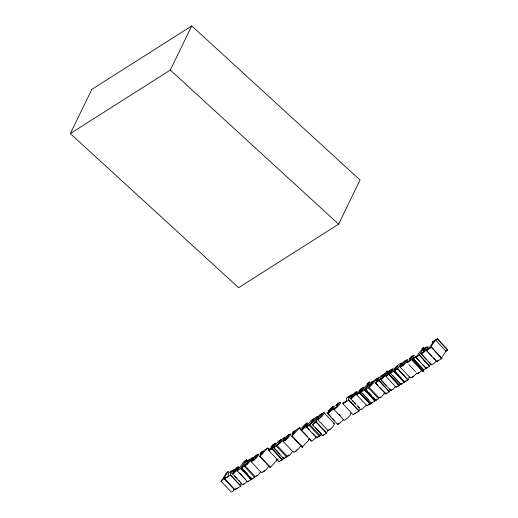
<?xml version="1.0" encoding="UTF-8"?>
<svg xmlns="http://www.w3.org/2000/svg" width="518" height="518" viewBox="0 0 518 518"><rect width="100%" height="100%" fill="white"/><g stroke="black" fill="none" stroke-linecap="round" stroke-linejoin="round"><path stroke-width="0.78" d="M316.712 436.901L312.684 440.578A4.053 0.835 -43.2 0 1 311.201 440.96L300.867 429.94L301.217 429.15L301.696 429.383L303.613 427.894L305.601 425.55L301.949 427.868L303.036 429.034M311.201 440.96L309.583 438.733M343.512 419.567L338.999 423.86A4.053 0.835 -43.2 0 1 337.522 424.242L327.188 413.222L327.538 412.432L328.017 412.665L329.927 411.175L331.915 408.831L328.27 411.15L329.357 412.315M337.522 424.242L337.529 423.75M232.608 471.322L234.045 469.412L228.451 472.973L228.27 476.275C225.803 478.761 225.893 475.362 224.657 478.807L230.445 475.129L230.607 471.82L232.757 470.603L232.608 471.322L233.696 472.481M234.117 488.772L233.799 488.966L223.465 477.946L223.776 477.745L234.991 489.827L240.779 486.149L240.941 482.841M358.042 406.604L359.129 407.77L359.065 410.929L353.179 414.756L342.838 403.729L348.633 400.051L348.795 396.743L350.945 395.525L350.796 396.244L351.884 397.41M395.033 386.946L393.117 389.245L390.928 390.643L380.432 379.506L381.883 378.36L384.913 373.938L383.333 374.941L383.767 374.307L385.347 373.303L386.842 371.095L388.707 372.688M390.766 390.527L389.711 389.037M277.907 459.272L270.169 467.586L259.835 456.559L260.716 452.473L262.891 451.087L261.687 452.253L260.813 454.597L264.199 450.259L267.735 448.012L269.366 449.753M309.9 438.953L302.162 447.261L291.828 436.24L292.702 432.154L294.878 430.769L293.68 431.934L292.806 434.272L296.186 429.94L299.728 427.693L301.359 429.435M302.162 447.261L302.557 445.933M293.479 451.631C294.127 454.169 299.903 447.487 300.693 446.037A6.074 1.256 -43.2 0 0 300.939 445.551M410.444 377.331C411.37 379.416 415.617 374.359 416.822 372.973M247.818 460.975L246.73 459.816L245.797 460.657L240.469 468.499L240.967 468.317L251.301 479.338L250.803 479.519L251.191 478.826M364.329 389.814L368.751 383.844L365.967 385.612L361.078 392.145L371.412 403.172L375.006 400.887L364.827 389.633L364.329 389.814L366.504 392.139M375.161 400.654L374.663 400.841L375.058 400.142M70.377 133.527L91.816 89.381M170.305 70.053L191.738 25.9L360.049 180.011L338.61 224.164L238.591 287.697L70.286 133.586L170.305 70.053L338.61 224.164M397.423 386.104L397.325 386.428L397.759 386.26M223.465 477.946L226.217 473.102A1.819 0.376 -43.2 0 1 227.765 471.749L228.412 471.51L223.776 477.745M234.991 489.827L235.787 488.539M342.838 403.729C344.081 400.291 343.991 403.684 346.458 401.197L346.633 397.895L352.234 394.334L350.796 396.244M440.973 358.592L445.985 351.198L447.714 349.728L437.38 338.701L432.174 342.145C435.437 339.711 428.431 349.462 426.411 350.641L436.745 361.668L441.789 358.462L431.617 347.202C428.367 349.631 435.36 339.886 437.38 338.701M404.428 381.449L404.085 382.226L394.01 371.095C395.992 365.391 401.178 363.17 394.302 371.037L404.636 382.064L408.003 379.927L397.824 368.667L397.397 368.803L401.754 362.878C397.047 365.132 393.589 369.043 390.488 373.465L400.822 384.485L404.344 382.116M251.301 479.338L247.546 481.85L237.212 470.83L243.939 461.583L246.73 459.816M237.212 470.83L240.967 468.317M241.582 468.058L244.839 465.527L255.173 476.547L254.629 477.356L251.916 479.079L241.582 468.058L246.387 461.577L249.093 459.855L250.181 461.014M249.093 459.855L245.39 465.028L246.717 464.18L250.142 459.188L252.855 457.465C249.974 459.738 248.776 465.06 244.839 465.527M259.835 456.559L267.735 448.012M247.546 481.85L248.485 481.008M251.916 479.079L253.108 477.894M273.569 447.733L278.373 441.258L281.086 439.536L279.48 441.297L277.519 444.761L278.71 443.861L282.129 438.869L284.842 437.147C281.734 441.589 278.25 445.486 273.569 447.733L283.903 458.754L286.616 457.038L287.16 456.228L276.826 445.208M260.774 471.451C259.369 473.297 257.711 476.566 255.173 476.547M291.828 436.24L299.728 427.693M283.903 458.754L284.473 458.216M306.358 426.91L311.156 420.428L313.869 418.706L312.263 420.474L310.308 423.931L311.493 423.031L314.918 418.039L317.625 416.323C314.517 420.765 311.04 424.663 306.358 426.91L316.692 437.93L319.399 436.208L319.949 435.405L309.615 424.378M292.761 451.126C291.362 452.972 289.698 456.248 287.16 456.228M312.367 424.695L313.707 423.426L319.347 415.125L323.808 412.535L334.466 423.653C333.592 426.521 330.827 429.726 327.9 430.452L317.566 419.431L315.682 422.267L316.375 422.015L326.709 433.035L322.701 435.716L312.367 424.695L316.375 422.015M316.692 437.93L317.573 437.114M322.701 435.716L323.776 434.757M327.9 430.452L326.016 433.288L326.709 433.035M361.078 392.145L364.827 389.633M365.436 389.374L370.24 382.899L372.954 381.177L371.348 382.938L369.386 386.402L370.577 385.502L373.996 380.51L376.709 378.787C373.601 383.236 370.117 387.127 365.436 389.374L375.77 400.401L378.483 398.679L379.027 397.869L368.693 386.849M383.087 374.734L378.723 380.685L379.163 380.523L389.342 391.776L385.748 394.062L375.414 383.042C376.521 382.562 380.555 376.728 377.9 378.807C375.116 381.313 378.671 375.887 379.448 377.829L380.374 376.463L383.087 374.734L384.175 375.893M375.414 383.042L379.163 380.523M387.075 370.946L387.218 371.659L387.924 371.898C385.165 373.828 384.065 378.846 380.432 379.506M371.412 403.172L372.345 402.331M390.488 373.465L394.01 371.095M375.77 400.401L376.651 399.585M394.302 371.037L397.824 368.667M385.029 392.171C383.488 394.146 381.805 397.824 379.027 397.869M385.748 394.062L386.965 392.955M390.462 389.497L389.057 391.705L389.497 391.55M412.153 360.418L413.461 360.023L423.795 371.05L423.601 371.328L422.61 371.555L412.153 360.418L413.209 358.437L415.857 356.403A1.794 0.369 -43.2 0 1 415.378 357.349C414.963 358.055 411.687 359.621 413.461 360.023M415.721 357.433L420.61 350.9L423.394 349.132L418.971 355.102L419.47 354.921L429.649 366.174L426.055 368.46L415.721 357.433L419.47 354.921M400.822 384.485L401.709 383.67M404.636 382.064L405.167 381.552M409.712 376.8L407.731 379.83L408.158 379.694M426.411 350.641L431.617 347.202M426.055 368.46L427.311 367.249M430.892 363.675L429.305 366.129L429.804 365.941M436.745 361.668L438.474 360.191M268.829 450.524L272.209 448.692L273.789 446.451L270.033 449.702L275.498 444.017A3.302 0.68 -43.2 0 0 275.693 443.039L272.604 444.826L271.102 446.95L274.624 443.907L269.172 449.501A3.684 0.764 -43.2 0 0 268.829 450.524L279.163 461.544L282.543 459.712L283.728 458.035M356.649 394.735L360.029 392.903L361.609 390.669L357.847 393.913L363.312 388.235A3.302 0.68 -43.2 0 0 363.513 387.25L360.424 389.037L358.922 391.161L362.445 388.124L356.993 393.712A3.684 0.764 -43.2 0 0 356.643 394.742L366.984 405.762L370.364 403.93L371.153 402.81M399.268 385.56L388.934 374.54L390.753 372.157L386.991 375.401L392.456 369.722A3.302 0.68 -43.2 0 0 392.65 368.738L389.562 370.525L388.066 372.649L391.589 369.612L386.137 375.2A3.684 0.764 -43.2 0 0 385.787 376.223L396.121 387.25L399.507 385.411L400.692 383.734M285.509 456.993L284.783 457.944M317.884 436.745L318.298 436.169M406.183 380.335L405.464 381.274M301.949 427.868C309.466 418.466 310.029 424.287 302.35 429.558A4.053 0.835 -43.2 0 1 300.867 429.94M328.27 411.15C335.787 401.748 336.35 407.575 328.665 412.84A4.053 0.835 -43.2 0 1 327.188 413.222M351.314 396.51C358.832 387.108 359.395 392.935 351.709 398.2A4.053 0.835 -43.2 0 1 350.233 398.582L350.582 397.798L351.062 398.025L352.972 396.535L354.959 394.192L351.314 396.51L352.402 397.675M366.556 404.934L362.05 409.22A4.053 0.835 -43.2 0 1 360.567 409.602L360.916 408.819M426.042 367.948A1.794 0.369 -43.2 0 1 425.712 368.369C425.297 369.075 422.021 370.642 423.795 371.05M296.924 449.805L296.121 450.712M247.371 481.235L243.861 484.298A4.053 0.835 -43.2 0 1 242.379 484.68L239.128 480.71M264.543 470.603L262.911 471.704M413.493 375.984L412.069 377.169M422.066 370.305L418.654 373.264L417.424 373.821L417.061 373.374L417.385 373.077M436.227 361.311L433.482 363.811L431.274 364.743L420.94 353.716L421.212 353.062L422.131 352.881L424.035 351.243L426.91 347.241L423.161 350.375L423.841 349.294A3.205 0.66 -43.2 0 1 425.589 347.701C432.413 343.434 423.51 353.898 421.251 353.8L420.94 353.716M256.65 475.621L257.051 475.2M288.636 455.303L289.044 454.882M282.142 459.466L282.996 458.618M329.506 429.422L330.018 428.936M333.482 408.883L336.629 406.766L339.504 402.764L335.755 405.898L336.435 404.823A3.205 0.66 -43.2 0 1 338.183 403.224C345.007 398.957 336.104 409.421 333.845 409.33L333.482 408.883L344.179 420.351C345.804 420.208 353.405 413.15 350.2 413.15M369.962 403.677L368.162 404.83M398.342 385.826L399.1 385.165M391.861 389.75L391.349 390.106M234.266 472.772C242.165 466.504 239.012 463.558 233.126 471.587L236.778 469.269L234.79 471.613L232.873 473.102L232.394 472.869L232.051 473.659A4.053 0.835 -43.2 0 0 233.527 473.277L234.266 472.772L232.86 471.166M380.102 397.254L380.503 396.943M399.261 385.431L388.921 374.41L385.787 376.223M281.378 460.126L280.516 460.709M295.377 451.32L295.726 451.061M321.885 434.693L319.949 435.405M418.311 372.895L418.855 372.513M243.577 483.922L243.933 483.676M91.725 89.433L191.738 25.9M445.823 350.926L447.714 349.728M276.301 460.159L278.069 459.032M308.294 439.834L309.473 439.089M238.15 487.587L238.61 487.296M356.339 412.509L356.792 412.218M441.951 358.223L441.051 358.721M338.351 423.685L338.72 423.484M329.047 429.772L328.574 429.979M233.327 489.795C234.965 489.264 232.161 492.197 231.3 492.1L220.966 481.08C223.018 477.013 225.252 479.085 220.966 481.08M355.219 413.17L354.603 413.409M237.037 488.247L236.422 488.487M321.018 434.783L320.5 434.9M288.235 455.613L287.71 455.73M334.466 423.653L334.142 423.556A4.714 0.978 -43.2 0 0 333.579 423.73M317.566 419.431C320.493 418.706 323.258 415.501 324.132 412.632M399.987 366.938C403.043 366.563 405.516 363.189 407.323 360.716A6.074 1.256 -43.2 0 0 407.653 359.576C404.422 360.288 401.204 363.785 399.987 366.938L410.327 377.959M283.029 441.232C286.085 440.857 288.552 437.483 290.358 435.016A6.074 1.256 -43.2 0 0 290.689 433.877C287.458 434.589 284.246 438.086 283.029 441.232L293.363 452.259M251.042 461.557C254.092 461.182 256.565 457.808 258.372 455.335A6.074 1.256 -43.2 0 0 258.702 454.195C255.471 454.908 252.26 458.404 251.042 461.557L261.376 472.578C264.426 472.202 266.899 468.829 268.706 466.355A6.074 1.256 -43.2 0 0 268.946 465.87M437.218 338.94L447.552 349.961M435.651 340.171L445.985 351.198M431.455 347.436L441.789 358.462M426.573 350.401L432.012 356.203M433.644 357.944L436.363 360.845M422.461 349.974L424.093 351.716M420.888 353.36L426.871 359.738M429.046 362.063L431.274 364.743M419.315 355.154L429.649 366.174M423.866 360.327L425.498 362.069M415.876 357.206L419.684 361.266M422.403 364.167L426.21 368.227M413.461 358.832L423.795 369.852M413.325 358.942L423.659 369.969M413.267 360.308L423.601 371.328M408.903 364.672L415.43 371.633M400.861 363.707L401.949 364.866M397.669 368.9L408.003 379.927M399.572 371.128L402.292 374.028M394.463 370.81L401.534 378.347M393.855 371.322L404.189 382.349M395.292 372.895L400.194 378.114M392.825 375.55L399.896 383.093M386.842 371.095L388.474 372.837M389.173 374.391L399.507 385.411M388.765 374.469L399.1 385.489M386.907 372.675L387.995 373.834M382.931 374.974L384.019 376.133M382.375 375.388L383.462 376.554M381.986 375.79L383.074 376.949M380.465 379.176L386.447 385.554M379.008 380.756L389.342 391.776M381.986 384.162L383.618 385.904M376.547 379.027L377.635 380.186M375.815 379.616L377.447 381.352M375.569 382.808L377.745 385.127M379.921 387.451L385.904 393.829M368.589 384.078L369.677 385.243M367.819 384.686L368.907 385.845M368.149 387.652L378.483 398.679M365.598 389.147L367.774 391.466M368.861 392.625L371.581 395.525M373.756 397.843L375.932 400.168M364.672 389.866L375.006 400.887M373.031 399.1L374.663 400.841M362.865 393.654L368.848 400.038M360.029 392.903L370.364 403.93M359.783 392.922L370.13 404.079M359.621 392.981L369.956 404.001M351.042 396.089L352.13 397.248M352.415 400.414L355.678 403.891M356.766 405.05L359.486 407.951M348.795 396.743L355.866 404.286M348.731 399.909L359.065 410.929M348.633 400.051L358.968 411.072M339.245 414.387L340.332 415.546M327.195 412.729L331.002 416.789M332.634 418.531L334.265 420.273M317.463 416.556L318.551 417.722M316.738 417.145L317.825 418.304M316.213 422.254L326.547 433.275M312.529 424.456L313.617 425.615M315.248 427.356L321.231 433.741M309.065 425.187L319.399 436.208M306.514 426.677L309.233 429.577M312.496 433.054L316.848 437.697M299.566 427.933L302.512 431.19M303.373 431.993L307.407 436.409M292.158 436.026L302.493 447.053M280.193 440.358L281.28 441.517M276.282 446.011L286.616 457.038M273.731 447.5L279.714 453.885M282.977 457.362L284.065 458.527M272.209 448.692L282.543 459.712M271.963 448.711L282.297 459.731M271.801 448.769L282.31 459.861M267.573 448.251L269.205 449.993M260.172 456.352L270.506 467.372M252.693 457.705L253.781 458.864M251.962 458.294L253.049 459.453M246.568 460.049L247.656 461.214M245.797 460.657L246.885 461.816M244.295 466.336L254.629 477.356M241.738 467.825L247.721 474.203M250.44 477.104L252.072 478.846M240.805 468.55L251.139 479.571M241.556 469.658L243.188 471.399M249.171 477.784L250.803 479.519M239.549 472.921L245.532 479.299M234.777 476.068L236.953 478.386M230.607 471.82L239.31 481.105M230.542 474.987L240.876 486.007M230.445 475.129L240.779 486.149M396.121 387.25A3.684 0.764 -43.2 0 1 396.199 386.681M366.984 405.762A3.684 0.764 -43.2 0 1 367.061 405.193M279.163 461.544A3.684 0.764 -43.2 0 1 279.118 461.331M414.083 355.588C412.963 358.734 410.081 361.383 407.09 362.794L406.727 362.354L409.874 360.237L412.749 356.235L409 359.369L409.68 358.294A3.205 0.66 -43.2 0 1 411.428 356.695L413.111 355.601L414.083 355.588M257.193 455.005C251.243 465.462 251.34 459.168 257.193 455.005M289.186 434.686C283.229 445.143 283.327 438.843 289.186 434.686M406.144 360.386C400.194 370.843 400.291 364.549 406.144 360.386M322.61 413.539C317.184 423.297 316.213 417.612 322.61 413.539M237.904 467.288L237.108 468.816L235.172 470.046L237.904 467.288M306.727 423.569L305.924 425.097L303.995 426.327L306.727 423.569M333.042 406.85L332.245 408.378L330.309 409.608L333.042 406.85M356.086 392.21L355.29 393.738L353.354 394.969L356.086 392.21M367.158 383.76C367.398 385.774 372.384 378.367 367.158 383.76M421.801 349.048C422.04 351.068 427.026 343.654 421.801 349.048"/></g></svg>
